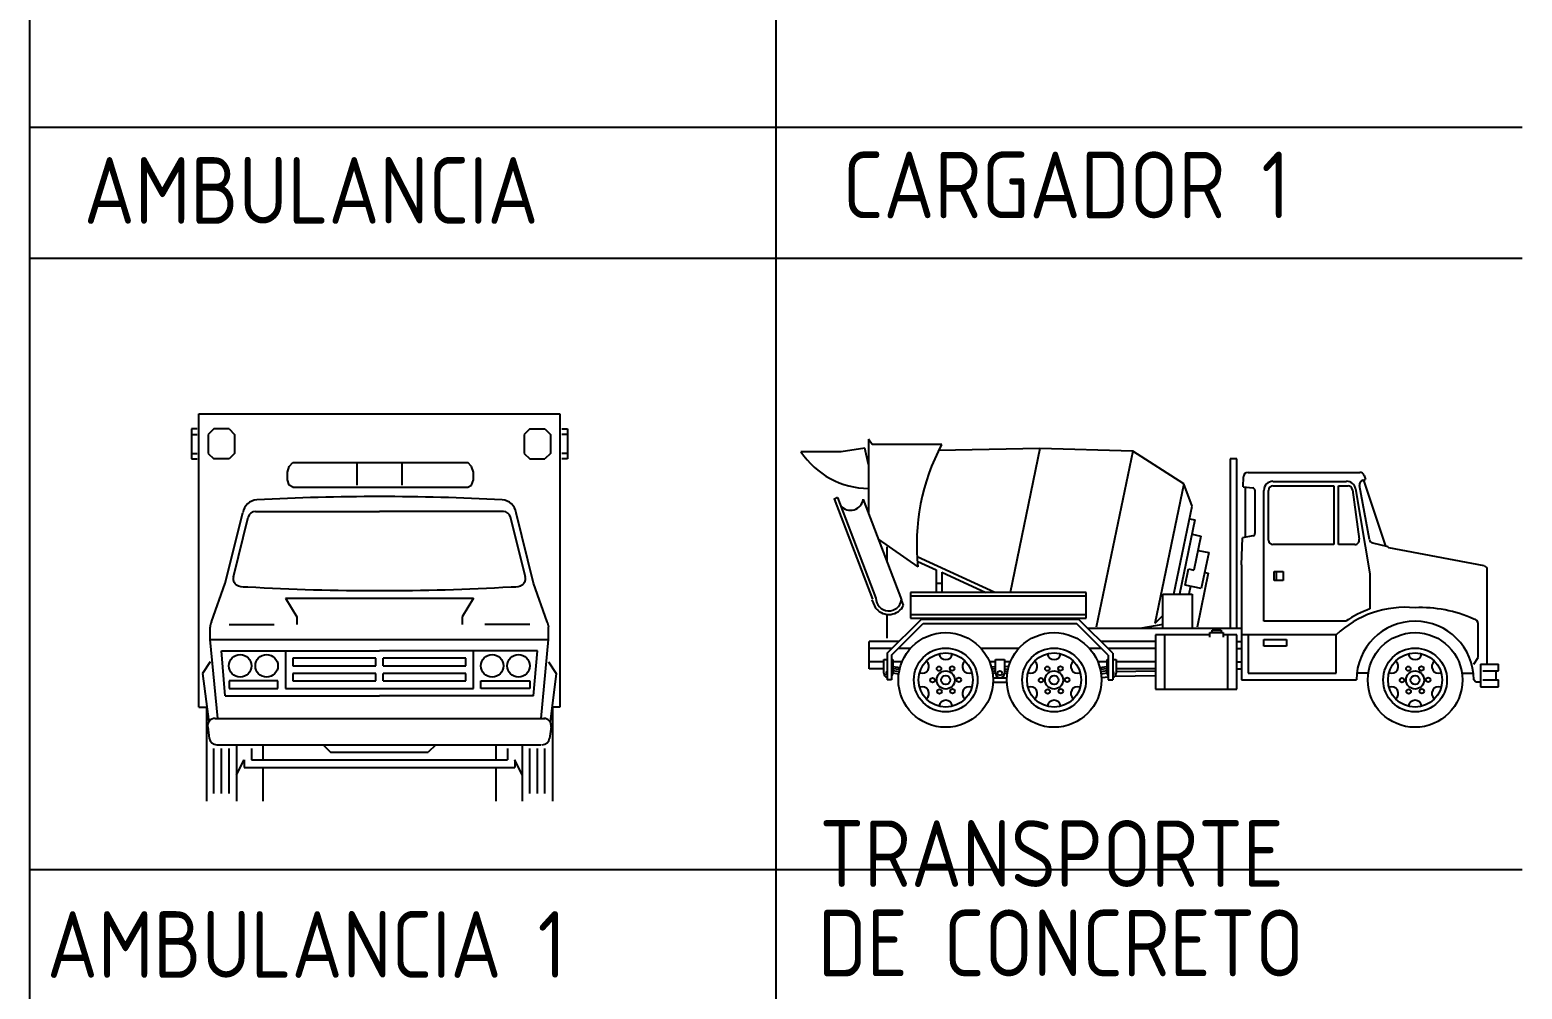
# Model space of a CAD drawing. Header units: millimetres. Extents: x 2198.5 to 2287.8, y 1208.8 to 1298.1.
# Drawn here: x 2198.46 to 2205.18, y 1277.86 to 1282.17 of the extents above; entities that cross this region are included whole.
import ezdxf

# ---------------------------------------------------------------- set-up
doc = ezdxf.new("R2010")
doc.units = ezdxf.units.MM
doc.layers.add('2', color=7, linetype='Continuous')
doc.styles.add('ARCHQUICK', font='ARCHQUIK.SHX')

# ---------------------------------------------------------------- blocks, each defined once
blk = doc.blocks.new('TRANSPORTE DE CONCRETO')
at = {"color": 0, "linetype": 'ByBlock'}
for p, q in [((4149.003, -127.573), (4148.962, -127.512)), ((4148.962, -127.512), (4148.962, -128.352)), ((4148.653, -127.656), (4148.2, -127.656)), ((4148.921, -127.614), (4148.653, -127.656)), ((4148.962, -127.8), (4148.921, -127.614)), ((4149.785, -127.573), (4149.003, -127.573)), ((4150.891, -127.619), (4149.749, -127.643)), ((4150.891, -127.619), (4150.554, -129.24)), ((4151.936, -127.647), (4150.891, -127.619)), ((4151.936, -127.647), (4151.524, -129.631)), ((4152.51, -128.018), (4151.936, -127.647)), ((4153.107, -127.735), (4153.031, -127.735)), ((4153.031, -127.735), (4153.031, -129.64)), ((4153.107, -129.64), (4153.107, -127.735)), ((4153.18, -128.052), (4153.183, -127.937)), ((4153.233, -127.887), (4154.492, -127.887)), ((4153.513, -127.989), (4154.342, -127.989)), ((4154.524, -127.977), (4154.556, -127.969)), ((4154.534, -127.974), (4154.782, -128.719)), ((4154.541, -127.922), (4154.556, -127.969)), ((4148.612, -128.17), (4148.571, -128.191)), ((4148.612, -128.17), (4149.044, -129.302)), ((4152.51, -128.018), (4152.184, -129.59)), ((4152.605, -128.269), (4152.51, -128.018)), ((4153.18, -128.052), (4153.287, -128.063)), ((4153.202, -128.054), (4153.202, -128.617)), ((4153.31, -128.088), (4153.31, -128.577)), ((4153.412, -129.564), (4153.412, -128.09)), ((4153.463, -128.649), (4153.463, -128.09)), ((4153.513, -128.04), (4154.199, -128.04)), ((4154.199, -128.04), (4154.199, -128.7)), ((4154.25, -128.7), (4154.25, -128.04)), ((4154.25, -128.04), (4154.359, -128.04)), ((4154.409, -128.083), (4154.485, -128.639)), ((4154.442, -128.073), (4154.606, -129.03)), ((4154.6, -128.643), (4154.487, -128.035)), ((4148.574, -128.185), (4149.006, -129.316)), ((4148.9, -128.191), (4149.332, -129.322)), ((4152.399, -129.26), (4152.605, -128.269)), ((4152.636, -128.423), (4152.462, -129.26)), ((4152.576, -128.41), (4152.636, -128.423)), ((4149.071, -128.638), (4149.517, -128.952)), ((4152.603, -128.584), (4152.703, -128.605)), ((4152.703, -128.605), (4152.624, -128.988)), ((4153.158, -128.929), (4153.172, -128.623)), ((4153.289, -128.602), (4153.172, -128.623)), ((4154.795, -128.722), (4154.637, -128.683)), ((4149.167, -128.725), (4149.167, -128.891)), ((4150.383, -129.24), (4149.508, -128.838)), ((4152.67, -128.766), (4152.791, -128.791)), ((4152.791, -128.791), (4152.707, -129.194)), ((4154.199, -128.7), (4153.513, -128.7)), ((4154.435, -128.7), (4154.25, -128.7)), ((4155.893, -128.939), (4154.819, -128.735)), ((4149.517, -128.89), (4149.723, -128.984)), ((4149.723, -128.984), (4149.723, -129.24)), ((4149.785, -129.012), (4149.785, -129.24)), ((4149.785, -129.012), (4150.283, -129.24)), ((4152.526, -129.156), (4152.563, -128.975)), ((4152.563, -128.975), (4152.624, -128.988)), ((4152.785, -129.021), (4152.659, -129.631)), ((4152.745, -129.013), (4152.785, -129.021)), ((4153.158, -128.929), (4153.158, -130.224)), ((4153.526, -129.106), (4153.526, -129.005)), ((4153.526, -129.005), (4153.628, -129.005)), ((4153.551, -129.005), (4153.551, -129.106)), ((4153.628, -129.005), (4153.628, -129.106)), ((4155.926, -130.046), (4155.926, -128.986)), ((4149.785, -129.137), (4149.723, -129.137)), ((4152.707, -129.194), (4152.526, -129.156)), ((4152.586, -129.169), (4152.567, -129.26)), ((4153.628, -129.106), (4153.526, -129.106)), ((4154.606, -129.03), (4154.606, -129.425)), ((4149.048, -129.422), (4149.003, -129.322)), ((4149.355, -129.383), (4149.332, -129.322)), ((4151.41, -129.24), (4149.435, -129.24)), ((4149.435, -129.24), (4149.435, -129.528)), ((4151.41, -129.281), (4149.435, -129.281)), ((4151.41, -129.528), (4151.41, -129.24)), ((4152.274, -129.26), (4152.603, -129.26)), ((4152.274, -129.631), (4152.274, -129.26)), ((4152.603, -129.26), (4152.603, -129.631)), ((4149.167, -129.485), (4149.167, -129.754)), ((4149.435, -129.487), (4151.41, -129.487)), ((4149.435, -129.528), (4151.41, -129.528)), ((4152.274, -129.497), (4152.184, -129.59)), ((4149.17, -129.924), (4149.556, -129.538)), ((4149.221, -129.945), (4149.577, -129.589)), ((4149.556, -129.538), (4151.324, -129.538)), ((4149.577, -129.589), (4151.303, -129.589)), ((4151.659, -129.945), (4151.303, -129.589)), ((4151.71, -129.924), (4151.324, -129.538)), ((4151.431, -129.64), (4153.158, -129.64)), ((4152.274, -129.601), (4152.039, -129.64)), ((4152.802, -129.741), (4152.802, -129.691)), ((4152.802, -129.691), (4152.955, -129.691)), ((4152.828, -129.691), (4152.828, -129.665)), ((4152.828, -129.665), (4152.929, -129.665)), ((4152.929, -129.665), (4152.929, -129.691)), ((4152.955, -129.691), (4152.955, -129.741)), ((4154.333, -129.564), (4153.412, -129.564)), ((4155.825, -129.97), (4155.825, -129.592)), ((4148.967, -130.097), (4148.967, -129.792)), ((4149.302, -129.792), (4148.967, -129.792)), ((4152.193, -129.792), (4151.578, -129.792)), ((4152.802, -129.716), (4152.193, -129.716)), ((4152.193, -129.716), (4152.193, -130.326)), ((4152.294, -129.716), (4152.294, -130.326)), ((4153.107, -129.716), (4152.955, -129.716)), ((4153.005, -130.326), (4153.005, -129.716)), ((4153.107, -130.326), (4153.107, -129.716)), ((4153.107, -129.792), (4153.158, -129.792)), ((4154.225, -129.716), (4153.158, -129.716)), ((4153.234, -129.716), (4153.234, -130.148)), ((4153.412, -129.767), (4153.666, -129.767)), ((4153.412, -129.843), (4153.412, -129.767)), ((4153.666, -129.843), (4153.412, -129.843)), ((4153.666, -129.767), (4153.666, -129.843)), ((4154.225, -130.148), (4154.225, -129.716)), ((4149.225, -129.868), (4148.967, -129.868)), ((4149.132, -130.021), (4148.967, -130.021)), ((4149.132, -130.148), (4149.132, -129.995)), ((4149.132, -129.995), (4149.17, -129.995)), ((4149.17, -129.924), (4149.17, -130.224)), ((4149.221, -129.945), (4149.221, -130.224)), ((4149.221, -129.995), (4149.233, -129.995)), ((4149.233, -129.995), (4149.233, -130.148)), ((4149.337, -130.021), (4149.233, -130.021)), ((4149.433, -129.868), (4149.297, -129.868)), ((4150.652, -129.868), (4150.228, -129.868)), ((4150.389, -130.021), (4150.324, -130.021)), ((4150.389, -129.995), (4150.491, -129.995)), ((4150.389, -130.148), (4150.389, -129.995)), ((4150.491, -129.995), (4150.491, -130.148)), ((4150.556, -130.021), (4150.491, -130.021)), ((4151.583, -129.868), (4151.447, -129.868)), ((4151.646, -130.021), (4151.543, -130.021)), ((4151.646, -130.021), (4151.543, -130.021)), ((4151.646, -130.148), (4151.646, -129.995)), ((4151.646, -129.995), (4151.659, -129.995)), ((4152.193, -129.868), (4151.654, -129.868)), ((4151.659, -129.945), (4151.659, -130.224)), ((4151.71, -129.924), (4151.71, -130.224)), ((4151.71, -129.995), (4151.748, -129.995)), ((4151.748, -129.995), (4151.748, -130.148)), ((4152.193, -130.021), (4151.748, -130.021)), ((4153.107, -129.868), (4153.158, -129.868)), ((4153.107, -130.021), (4153.158, -130.021)), ((4155.774, -130.046), (4155.825, -129.97)), ((4149.132, -130.097), (4148.967, -130.097)), ((4149.31, -130.107), (4149.233, -130.097)), ((4149.305, -130.132), (4149.233, -130.122)), ((4149.301, -130.157), (4149.233, -130.148)), ((4149.235, -130.072), (4149.316, -130.082)), ((4150.343, -130.077), (4150.388, -130.072)), ((4150.389, -130.097), (4150.35, -130.102)), ((4150.389, -130.122), (4150.355, -130.127)), ((4150.389, -130.148), (4150.359, -130.152)), ((4150.363, -130.199), (4150.517, -130.199)), ((4150.491, -130.097), (4150.53, -130.102)), ((4150.491, -130.122), (4150.525, -130.127)), ((4150.491, -130.148), (4150.521, -130.152)), ((4150.537, -130.077), (4150.492, -130.072)), ((4151.565, -130.082), (4151.645, -130.072)), ((4151.646, -130.097), (4151.57, -130.107)), ((4151.646, -130.122), (4151.575, -130.132)), ((4151.646, -130.148), (4151.579, -130.157)), ((4151.582, -130.197), (4151.667, -130.189)), ((4151.735, -130.182), (4152.193, -130.172)), ((4152.193, -130.097), (4151.748, -130.097)), ((4151.748, -130.129), (4152.193, -130.122)), ((4153.107, -130.097), (4153.158, -130.097)), ((4153.234, -130.148), (4154.225, -130.148)), ((4154.586, -130.148), (4154.457, -130.148)), ((4155.642, -130.148), (4155.77, -130.148)), ((4155.85, -130.046), (4155.85, -130.3)), ((4155.85, -130.046), (4156.053, -130.046)), ((4155.876, -130.122), (4156.053, -130.122)), ((4156.028, -130.224), (4156.028, -130.122)), ((4156.053, -130.122), (4156.053, -130.046)), ((4149.221, -130.224), (4149.17, -130.224)), ((4150.363, -130.249), (4150.517, -130.249)), ((4151.659, -130.224), (4151.71, -130.224)), ((4152.193, -130.326), (4153.107, -130.326)), ((4153.158, -130.224), (4154.453, -130.224)), ((4155.799, -130.249), (4155.774, -130.224)), ((4155.85, -130.249), (4155.799, -130.249)), ((4155.85, -130.3), (4156.053, -130.3)), ((4155.876, -130.224), (4156.053, -130.224)), ((4156.053, -130.3), (4156.053, -130.224))]:
    blk.add_line(p, q, dxfattribs=at)
for centre, radius in [((4149.83, -130.224), 0.533), ((4151.05, -130.224), 0.533), ((4155.114, -130.224), 0.533), ((4149.83, -130.224), 0.359), ((4149.83, -130.224), 0.305), ((4151.05, -130.224), 0.359), ((4151.05, -130.224), 0.305), ((4155.114, -130.224), 0.359), ((4155.114, -130.224), 0.305), ((4149.754, -130.097), 0.0254), ((4149.83, -130.224), 0.102), ((4149.83, -130.224), 0.0508), ((4149.902, -130.095), 0.0254), ((4149.978, -130.222), 0.0254), ((4150.44, -130.148), 0.0254), ((4150.973, -130.097), 0.0254), ((4151.05, -130.224), 0.102), ((4151.05, -130.224), 0.0508), ((4151.121, -130.095), 0.0254), ((4151.198, -130.222), 0.0254), ((4155.037, -130.097), 0.0254), ((4155.114, -130.224), 0.102), ((4155.114, -130.224), 0.0508), ((4155.185, -130.095), 0.0254), ((4155.262, -130.222), 0.0254), ((4149.682, -130.227), 0.0254), ((4149.759, -130.354), 0.0254), ((4149.907, -130.351), 0.0254), ((4150.902, -130.227), 0.0254), ((4150.978, -130.354), 0.0254), ((4151.126, -130.351), 0.0254), ((4154.966, -130.227), 0.0254), ((4155.042, -130.354), 0.0254), ((4155.19, -130.351), 0.0254)]:
    blk.add_circle(centre, radius, dxfattribs=at)
for centre, radius, start, end in [((4148.972, -127.139), 0.929, 213.837, 269.3769), ((4151.899, -128.699), 2.396, 151.9771, 186.0616), ((4153.233, -127.938), 0.0508, 90, 178.4926), ((4153.513, -128.09), 0.102, 90, 180), ((4154.342, -128.09), 0.102, 9.6888, 90), ((4154.537, -128.026), 0.0508, 104.7436, 190.6197), ((4154.492, -127.938), 0.0508, 18.0042, 90), ((4153.285, -128.088), 0.0254, 0, 84.2894), ((4153.513, -128.09), 0.0508, 90, 180), ((4154.359, -128.09), 0.0508, 8.8807, 90), ((4148.757, -128.169), 0.145, 221.4824, 351.5157), ((4153.285, -128.577), 0.0254, 279.8658, 0), ((4153.513, -128.649), 0.0508, 180, 270), ((4154.435, -128.649), 0.0508, 270, 11.2813), ((4154.65, -128.633), 0.0508, 190.6197, 255.9638), ((4154.783, -128.771), 0.0508, 45, 75.9638), ((4155.876, -128.986), 0.0508, 0, 69.4338), ((4149.189, -129.301), 0.145, 180.3131, 351.5157), ((4149.189, -129.301), 0.186, 220.6271, 333.6287), ((4155.006, -130.546), 1.14, 84.5836, 133.2657), ((4155.006, -130.546), 1.191, 109.6462, 124.402), ((4155.177, -130.86), 1.45, 65.7068, 92.5221), ((4155.114, -130.224), 0.661, 0, 180), ((4155.774, -129.592), 0.0508, 0, 90), ((4149.566, -130.072), 0.0762, 249.5941, 50.4059), ((4149.83, -129.919), 0.0762, 189.5941, 350.4059), ((4150.094, -130.072), 0.0762, 129.5941, 290.4059), ((4150.786, -130.072), 0.0762, 249.5941, 50.4059), ((4151.05, -129.919), 0.0762, 189.5941, 350.4059), ((4151.314, -130.072), 0.0762, 129.5941, 290.4059), ((4154.85, -130.072), 0.0762, 249.5941, 50.4059), ((4155.114, -129.919), 0.0762, 189.5941, 350.4059), ((4155.378, -130.072), 0.0762, 129.5941, 290.4059), ((4149.183, -130.148), 0.0508, 180, 255.5225), ((4149.183, -130.148), 0.0254, 120, 240), ((4149.183, -130.148), 0.0508, 318.5904, 0), ((4150.44, -130.148), 0.0508, 180, 0), ((4151.697, -130.148), 0.0508, 180, 221.4096), ((4151.697, -130.148), 0.0254, 300, 60), ((4151.697, -130.148), 0.0508, 284.4775, 0), ((4149.566, -130.376), 0.0762, 309.5941, 110.4059), ((4150.094, -130.376), 0.0762, 69.5941, 230.4059), ((4150.786, -130.376), 0.0762, 309.5941, 110.4059), ((4151.314, -130.376), 0.0762, 69.5941, 230.4059), ((4154.85, -130.376), 0.0762, 309.5941, 110.4059), ((4155.378, -130.376), 0.0762, 69.5941, 230.4059), ((4149.83, -130.529), 0.0762, 9.5941, 170.4059), ((4151.05, -130.529), 0.0762, 9.5941, 170.4059), ((4155.114, -130.529), 0.0762, 9.5941, 170.4059)]:
    blk.add_arc(centre, radius, start, end, dxfattribs=at)
blk = doc.blocks.new('AMBULANCIA 1')
at = {"color": 0, "linetype": 'ByBlock'}
for p, q in [((490.086, 3406.471), (490.086, 3408.452)), ((490.086, 3408.452), (492.524, 3408.452)), ((492.524, 3408.452), (492.524, 3406.471)), ((490.035, 3408.35), (490.035, 3408.147)), ((490.073, 3408.35), (490.035, 3408.35)), ((490.035, 3408.312), (490.073, 3408.312)), ((490.187, 3408.35), (490.149, 3408.312)), ((490.149, 3408.312), (490.149, 3408.185)), ((490.289, 3408.35), (490.187, 3408.35)), ((490.289, 3408.35), (490.327, 3408.312)), ((490.327, 3408.312), (490.327, 3408.185)), ((492.321, 3408.35), (492.283, 3408.312)), ((492.283, 3408.312), (492.283, 3408.185)), ((492.321, 3408.35), (492.423, 3408.35)), ((492.423, 3408.35), (492.461, 3408.312)), ((492.461, 3408.312), (492.461, 3408.185)), ((492.537, 3408.35), (492.575, 3408.35)), ((492.575, 3408.312), (492.537, 3408.312)), ((492.575, 3408.35), (492.575, 3408.147)), ((490.035, 3408.185), (490.073, 3408.185)), ((490.149, 3408.185), (490.187, 3408.147)), ((490.327, 3408.185), (490.289, 3408.147)), ((492.283, 3408.185), (492.321, 3408.147)), ((492.461, 3408.185), (492.423, 3408.147)), ((492.575, 3408.185), (492.537, 3408.185)), ((490.035, 3408.147), (490.073, 3408.147)), ((490.289, 3408.147), (490.187, 3408.147)), ((490.683, 3408.058), (490.695, 3408.096)), ((490.683, 3408.007), (490.683, 3408.058)), ((490.695, 3408.096), (490.721, 3408.122)), ((490.721, 3408.122), (491.902, 3408.122)), ((491.153, 3408.122), (491.153, 3407.969)), ((491.457, 3408.122), (491.457, 3407.969)), ((491.927, 3408.096), (491.902, 3408.122)), ((491.94, 3408.058), (491.927, 3408.096)), ((491.94, 3408.007), (491.94, 3408.058)), ((492.321, 3408.147), (492.423, 3408.147)), ((492.575, 3408.147), (492.537, 3408.147)), ((490.695, 3407.969), (490.683, 3408.007)), ((490.721, 3407.957), (490.695, 3407.969)), ((490.721, 3407.957), (491.902, 3407.957)), ((491.902, 3407.957), (491.927, 3407.969)), ((491.927, 3407.969), (491.94, 3408.007)), ((490.264, 3407.309), (490.382, 3407.783)), ((490.319, 3407.352), (490.419, 3407.753)), ((490.468, 3407.792), (491.305, 3407.792)), ((492.142, 3407.792), (491.305, 3407.792)), ((492.291, 3407.352), (492.191, 3407.753)), ((492.346, 3407.309), (492.228, 3407.783)), ((490.171, 3407.047), (490.264, 3407.309)), ((492.439, 3407.047), (492.346, 3407.309)), ((490.162, 3406.928), (490.162, 3407.01)), ((492.448, 3406.928), (492.448, 3407.01)), ((490.213, 3406.395), (490.162, 3406.928)), ((490.264, 3406.547), (490.238, 3406.852)), ((490.238, 3406.852), (491.305, 3406.852)), ((490.67, 3406.852), (490.67, 3406.598)), ((492.372, 3406.852), (491.305, 3406.852)), ((491.94, 3406.598), (491.94, 3406.852)), ((492.346, 3406.547), (492.372, 3406.852)), ((492.397, 3406.395), (492.448, 3406.928)), ((490.162, 3406.776), (490.111, 3406.699)), ((492.448, 3406.776), (492.499, 3406.699)), ((490.111, 3406.699), (490.152, 3406.371)), ((492.499, 3406.699), (492.458, 3406.371)), ((490.264, 3406.547), (491.305, 3406.547)), ((490.67, 3406.598), (491.94, 3406.598)), ((492.346, 3406.547), (491.305, 3406.547)), ((490.086, 3406.471), (490.137, 3406.471)), ((490.137, 3406.471), (490.137, 3405.836)), ((492.524, 3406.471), (492.473, 3406.471)), ((492.473, 3406.471), (492.473, 3405.836)), ((490.145, 3406.337), (490.156, 3406.26)), ((490.195, 3406.395), (492.423, 3406.395)), ((492.465, 3406.337), (492.454, 3406.26)), ((490.206, 3406.217), (492.397, 3406.217)), ((490.34, 3406.217), (490.34, 3405.836)), ((492.27, 3406.217), (492.27, 3405.836)), ((490.391, 3406.064), (492.219, 3406.064)), ((490.518, 3406.064), (490.518, 3405.836)), ((492.092, 3406.064), (492.092, 3405.836))]:
    blk.add_line(p, q, dxfattribs=at)
at = {"color": 40}
for p, q in [((490.67, 3407.207), (491.94, 3407.207)), ((490.67, 3407.207), (490.746, 3407.08)), ((491.94, 3407.207), (491.864, 3407.08)), ((490.746, 3407.08), (490.746, 3407.03)), ((491.864, 3407.08), (491.864, 3407.03)), ((490.289, 3407.03), (490.594, 3407.03)), ((492.321, 3407.03), (492.016, 3407.03)), ((490.162, 3406.928), (492.448, 3406.928)), ((491.28, 3406.801), (490.721, 3406.801)), ((490.721, 3406.801), (490.721, 3406.75)), ((490.721, 3406.75), (491.28, 3406.75)), ((491.28, 3406.75), (491.28, 3406.801)), ((491.33, 3406.75), (491.33, 3406.801)), ((491.889, 3406.801), (491.33, 3406.801)), ((491.33, 3406.75), (491.889, 3406.75)), ((491.889, 3406.75), (491.889, 3406.801)), ((490.289, 3406.649), (490.289, 3406.598)), ((490.619, 3406.649), (490.289, 3406.649)), ((490.619, 3406.598), (490.619, 3406.649)), ((491.28, 3406.699), (490.721, 3406.699)), ((490.721, 3406.699), (490.721, 3406.649)), ((490.721, 3406.649), (491.28, 3406.649)), ((491.28, 3406.649), (491.28, 3406.699)), ((491.33, 3406.649), (491.33, 3406.699)), ((491.889, 3406.699), (491.33, 3406.699)), ((491.33, 3406.649), (491.889, 3406.649)), ((491.889, 3406.649), (491.889, 3406.699)), ((491.991, 3406.649), (492.321, 3406.649)), ((491.991, 3406.598), (491.991, 3406.649)), ((492.321, 3406.649), (492.321, 3406.598)), ((490.289, 3406.598), (490.619, 3406.598)), ((492.321, 3406.598), (491.991, 3406.598)), ((490.187, 3405.887), (490.187, 3406.191)), ((490.238, 3405.887), (490.238, 3406.191)), ((490.289, 3405.887), (490.289, 3406.191)), ((490.441, 3406.191), (490.441, 3406.115)), ((490.518, 3406.217), (490.518, 3406.115)), ((490.924, 3406.217), (490.975, 3406.166)), ((490.975, 3406.166), (491.635, 3406.166)), ((491.686, 3406.217), (491.635, 3406.166)), ((492.092, 3406.217), (492.092, 3406.115)), ((492.169, 3406.191), (492.169, 3406.115)), ((492.321, 3405.887), (492.321, 3406.191)), ((492.372, 3405.887), (492.372, 3406.191)), ((492.423, 3405.887), (492.423, 3406.191)), ((490.34, 3406.014), (490.391, 3406.115)), ((490.391, 3406.115), (490.391, 3406.064)), ((490.441, 3406.115), (492.169, 3406.115)), ((492.27, 3406.014), (492.219, 3406.115)), ((492.219, 3406.115), (492.219, 3406.064))]:
    blk.add_line(p, q, dxfattribs=at)
at = {"color": 0, "linetype": 'ByBlock'}
for centre in [(490.365, 3406.75), (490.543, 3406.75), (492.067, 3406.75), (492.245, 3406.75)]:
    blk.add_circle(centre, 0.0762, dxfattribs=at)
for centre, radius, start, end in [((490.483, 3407.769), 0.102, 93.8925, 171.8699), ((491.305, 3392.934), 14.959, 86.8225, 93.1775), ((492.127, 3407.769), 0.102, 8.1301, 86.1075), ((490.468, 3407.741), 0.0508, 90, 166.0222), ((492.142, 3407.741), 0.0508, 13.9778, 90), ((490.368, 3407.339), 0.0508, 166.0222, 252.3459), ((492.241, 3407.339), 0.0508, 287.6541, 13.9778), ((490.403, 3407.449), 0.166, 252.3459, 274.3987), ((491.274, 3421.773), 14.515, 266.6099, 270.1211), ((491.336, 3421.773), 14.515, 269.8789, 273.3901), ((492.207, 3407.449), 0.166, 265.6013, 287.6541), ((490.238, 3407.01), 0.0762, 151.3895, 180), ((492.372, 3407.01), 0.0762, 0, 28.6105), ((490.195, 3406.344), 0.0508, 90, 188.1301), ((492.415, 3406.344), 0.0508, 351.8699, 90), ((490.206, 3406.268), 0.0508, 188.1301, 270), ((492.404, 3406.268), 0.0508, 270, 351.8699)]:
    blk.add_arc(centre, radius, start, end, dxfattribs=at)

msp = doc.modelspace()

# ---------------------------------------------------------------- linework, layer by layer
at = {"layer": '2', "color": 4}
for p, q in [((2198.4627, 1267.7813), (2198.4627, 1297.8532)), ((2201.8227, 1271.1227), (2201.8227, 1297.8532)), ((2198.4627, 1281.7361), (2201.8227, 1281.7361)), ((2201.8227, 1281.7361), (2205.1827, 1281.7361)), ((2198.4627, 1281.1466), (2201.8227, 1281.1466)), ((2201.8227, 1281.1466), (2205.1827, 1281.1466)), ((2198.4627, 1278.3948), (2201.8227, 1278.3948)), ((2201.8227, 1278.3948), (2205.1827, 1278.3948))]:
    msp.add_line(p, q, dxfattribs=at)

# ---------------------------------------------------------------- block references
for name, p, xscale, yscale, zscale in [('AMBULANCIA 1', (1872.5002, -991.8552), 0.6666666666666714, 0.6666666666666714, 0.6666666666666714), ('TRANSPORTE DE CONCRETO', (542.655, 1331.3374), 0.4000000000000057, 0.4000000000000057, 0.4000000000000057)]:
    msp.add_blockref(name, p, dxfattribs=dict(xscale=xscale, yscale=yscale, zscale=zscale))

# ---------------------------------------------------------------- texts
at = {"layer": '2', "style": 'ARCHQUICK'}
for s, p in [('AMBULANCIA', (2198.7059, 1281.3019)), ('CARGADOR 1', (2202.1232, 1281.3266)), ('TRANSPORTE ', (2202.0182, 1278.3162)), ('DE CONCRETO', (2202.0115, 1277.9136)), ('AMBULANCIA 1', (2198.5396, 1277.907))]:
    msp.add_text(s, height=0.3, dxfattribs=at).set_placement(p)

doc.saveas('drawing.dxf')
